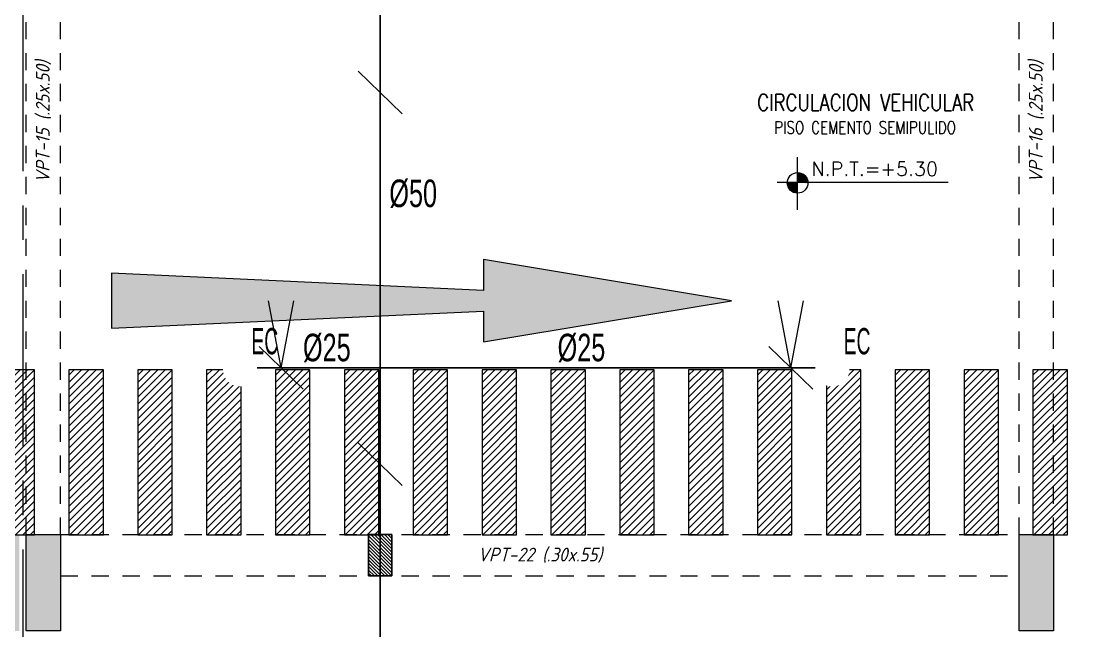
# Model space of a CAD drawing. Header units: millimetres. Extents: x 2085 to 2829, y 1352 to 1631.
# Drawn here: x 2156.79 to 2164.44, y 1447.39 to 1451.82 of the extents above; entities that cross this region are included whole.
import ezdxf
from ezdxf.enums import TextEntityAlignment as Align

# ---------------------------------------------------------------- set-up
doc = ezdxf.new("R2010")
doc.units = ezdxf.units.MM
doc.set_wipeout_variables(frame=1)
for name, pattern in [('CENTER', [2, 1.25, -0.25, 0.25, -0.25]), ('DASHED2', [0.375, 0.25, -0.125]), ('HIDDEN', [0.375, 0.25, -0.125]), ('HIDDEN2', [0.1875, 0.125, -0.0625])]:
    doc.linetypes.add(name, pattern=pattern)
doc.layers.get('0').update_dxf_attribs({"color": 251, "lineweight": 9})
for name, color, linetype, lineweight in [('000 SOS 911 - ACCESORIOS ACI', 3, 'Continuous', 20), ('000 SOS 911 ACCESORIOS', 3, 'Continuous', 20), ('000 SOS 911 ROCIADORES', 5, 'Continuous', 25), ('000 SOS 911 TEXTOS ACI', 7, 'Continuous', 9), ('000 SOS 911 TUB. ENTERRADA  ACI', 5, 'DASHED2', 25), ('000 SOS 911 TUBERIA ACI', 3, 'Continuous', 25), ('A-ESTRUCTURA-HATCH', 251, 'Continuous', 13), ('A-ESTRUCTURA-PLACAS', 251, 'Continuous', 13), ('A-ESTRUCTURA-VIGAS', 251, 'HIDDEN2', 13), ('A-MUROS', 251, 'Continuous', 9), ('A-NIVELES-NPT', 251, 'Continuous', 9), ('A-TEXTO-ACABADO PISO', 251, 'Continuous', 13), ('A-TEXTO-AMBIENTES', 251, 'Continuous', 9), ('CIRCULACION PEATONAL', 251, 'Continuous', 13)]:
    doc.layers.add(name, color=color, linetype=linetype, lineweight=lineweight)
doc.layers.add('A-ETAPAS', color=251, linetype='Continuous', lineweight=9, plot=False)
doc.layers.add('A_50_Vigas Chata', color=251, linetype='HIDDEN', lineweight=13, plot=False)
doc.styles.add('APPIA -TEXTOS-GENERALES', font='isocp.shx', dxfattribs={"oblique": 15})
doc.styles.add('PIPE', font='ARIALN.TTF', dxfattribs={"width": 0.8})
doc.styles.add('R80', font='romans.shx', dxfattribs={"width": 0.8, "oblique": 15, "height": 0.1})
doc.styles.add('ROMANS', font='romans.shx', dxfattribs={"width": 0.8})

# ---------------------------------------------------------------- blocks, each defined once
blk = doc.blocks.new('002')
at = {"layer": '000 SOS 911 ROCIADORES', "color": 5, "style": 'PIPE', "width": 0.641273}
blk.add_text('EC', height=0.14693, dxfattribs=at).set_placement((2884.5692, 1470.2615, 0), (2884.7191, 1470.2615, 0), align=Align.FIT)
blk.add_wipeout([(2884.6014, 1470.1768), (2884.6013, 1470.178), (2884.6013, 1470.1792), (2884.6013, 1470.1804), (2884.6012, 1470.1816), (2884.6012, 1470.1828), (2884.6011, 1470.184), (2884.601, 1470.1852), (2884.6009, 1470.1864), (2884.6007, 1470.1876), (2884.6006, 1470.1888), (2884.6004, 1470.19), (2884.6003, 1470.1911), (2884.6001, 1470.1923), (2884.5999, 1470.1935), (2884.5997, 1470.1947), (2884.5994, 1470.1959), (2884.5992, 1470.197), (2884.5989, 1470.1982), (2884.5987, 1470.1994), (2884.5984, 1470.2005), (2884.5981, 1470.2017), (2884.5977, 1470.2028), (2884.5974, 1470.204), (2884.5971, 1470.2051), (2884.5967, 1470.2063), (2884.5963, 1470.2074), (2884.5959, 1470.2085), (2884.5955, 1470.2097), (2884.5951, 1470.2108), (2884.5947, 1470.2119), (2884.5942, 1470.213), (2884.5938, 1470.2141), (2884.5933, 1470.2152), (2884.5928, 1470.2163), (2884.5923, 1470.2174), (2884.5918, 1470.2185), (2884.5912, 1470.2195), (2884.5907, 1470.2206), (2884.5901, 1470.2217), (2884.5896, 1470.2227), (2884.589, 1470.2238), (2884.5884, 1470.2248), (2884.5878, 1470.2258), (2884.5872, 1470.2269), (2884.5865, 1470.2279), (2884.5859, 1470.2289), (2884.5852, 1470.2299), (2884.5845, 1470.2309), (2884.5839, 1470.2318), (2884.5832, 1470.2328), (2884.5825, 1470.2338), (2884.5817, 1470.2347), (2884.581, 1470.2357), (2884.5803, 1470.2366), (2884.5795, 1470.2375), (2884.5787, 1470.2385), (2884.5779, 1470.2394), (2884.5772, 1470.2403), (2884.5764, 1470.2412), (2884.5755, 1470.242), (2884.5747, 1470.2429), (2884.5739, 1470.2438), (2884.573, 1470.2446), (2884.5722, 1470.2454), (2884.5713, 1470.2463), (2884.5704, 1470.2471), (2884.5695, 1470.2479), (2884.5686, 1470.2487), (2884.5677, 1470.2495), (2884.5668, 1470.2502), (2884.5659, 1470.251), (2884.565, 1470.2517), (2884.564, 1470.2525), (2884.5631, 1470.2532), (2884.5621, 1470.2539), (2884.5611, 1470.2546), (2884.5601, 1470.2553), (2884.5591, 1470.2559), (2884.5581, 1470.2566), (2884.5571, 1470.2573), (2884.5561, 1470.2579), (2884.5551, 1470.2585), (2884.5541, 1470.2591), (2884.553, 1470.2597), (2884.552, 1470.2603), (2884.5509, 1470.2609), (2884.5499, 1470.2614), (2884.5488, 1470.262), (2884.5477, 1470.2625), (2884.5467, 1470.263), (2884.5456, 1470.2635), (2884.5445, 1470.264), (2884.5434, 1470.2645), (2884.5423, 1470.2649), (2884.5412, 1470.2654), (2884.5401, 1470.2658), (2884.5389, 1470.2662), (2884.5378, 1470.2667), (2884.5367, 1470.267), (2884.5355, 1470.2674), (2884.5344, 1470.2678), (2884.5333, 1470.2681), (2884.5321, 1470.2685), (2884.5309, 1470.2688), (2884.5298, 1470.2691), (2884.5286, 1470.2694), (2884.5275, 1470.2697), (2884.5263, 1470.2699), (2884.5251, 1470.2702), (2884.524, 1470.2704), (2884.5228, 1470.2706), (2884.5216, 1470.2708), (2884.5204, 1470.271), (2884.5192, 1470.2712), (2884.518, 1470.2713), (2884.5169, 1470.2715), (2884.5157, 1470.2716), (2884.5145, 1470.2717), (2884.5133, 1470.2718), (2884.5121, 1470.2719), (2884.5109, 1470.272), (2884.5097, 1470.272), (2884.5085, 1470.2721), (2884.5073, 1470.2721), (2884.5061, 1470.2721), (2884.5049, 1470.2721), (2884.5037, 1470.2721), (2884.5025, 1470.272), (2884.5013, 1470.272), (2884.5001, 1470.2719), (2884.4989, 1470.2718), (2884.4977, 1470.2717), (2884.4965, 1470.2716), (2884.4954, 1470.2715), (2884.4942, 1470.2713), (2884.493, 1470.2712), (2884.4918, 1470.271), (2884.4906, 1470.2708), (2884.4894, 1470.2706), (2884.4883, 1470.2704), (2884.4871, 1470.2702), (2884.4859, 1470.2699), (2884.4847, 1470.2697), (2884.4836, 1470.2694), (2884.4824, 1470.2691), (2884.4813, 1470.2688), (2884.4801, 1470.2685), (2884.479, 1470.2681), (2884.4778, 1470.2678), (2884.4767, 1470.2674), (2884.4755, 1470.267), (2884.4744, 1470.2667), (2884.4733, 1470.2662), (2884.4722, 1470.2658), (2884.471, 1470.2654), (2884.4699, 1470.2649), (2884.4688, 1470.2645), (2884.4677, 1470.264), (2884.4666, 1470.2635), (2884.4655, 1470.263), (2884.4645, 1470.2625), (2884.4634, 1470.262), (2884.4623, 1470.2614), (2884.4613, 1470.2609), (2884.4602, 1470.2603), (2884.4592, 1470.2597), (2884.4581, 1470.2591), (2884.4571, 1470.2585), (2884.4561, 1470.2579), (2884.4551, 1470.2573), (2884.4541, 1470.2566), (2884.4531, 1470.2559), (2884.4521, 1470.2553), (2884.4511, 1470.2546), (2884.4501, 1470.2539), (2884.4492, 1470.2532), (2884.4482, 1470.2525), (2884.4473, 1470.2517), (2884.4463, 1470.251), (2884.4454, 1470.2502), (2884.4445, 1470.2495), (2884.4436, 1470.2487), (2884.4427, 1470.2479), (2884.4418, 1470.2471), (2884.4409, 1470.2463), (2884.44, 1470.2454), (2884.4392, 1470.2446), (2884.4383, 1470.2438), (2884.4375, 1470.2429), (2884.4367, 1470.242), (2884.4359, 1470.2412), (2884.4351, 1470.2403), (2884.4343, 1470.2394), (2884.4335, 1470.2385), (2884.4327, 1470.2375), (2884.432, 1470.2366), (2884.4312, 1470.2357), (2884.4305, 1470.2347), (2884.4298, 1470.2338), (2884.429, 1470.2328), (2884.4283, 1470.2318), (2884.4277, 1470.2309), (2884.427, 1470.2299), (2884.4263, 1470.2289), (2884.4257, 1470.2279), (2884.425, 1470.2269), (2884.4244, 1470.2258), (2884.4238, 1470.2248), (2884.4232, 1470.2238), (2884.4226, 1470.2227), (2884.4221, 1470.2217), (2884.4215, 1470.2206), (2884.421, 1470.2195), (2884.4204, 1470.2185), (2884.4199, 1470.2174), (2884.4194, 1470.2163), (2884.4189, 1470.2152), (2884.4185, 1470.2141), (2884.418, 1470.213), (2884.4175, 1470.2119), (2884.4171, 1470.2108), (2884.4167, 1470.2097), (2884.4163, 1470.2085), (2884.4159, 1470.2074), (2884.4155, 1470.2063), (2884.4152, 1470.2051), (2884.4148, 1470.204), (2884.4145, 1470.2028), (2884.4142, 1470.2017), (2884.4138, 1470.2005), (2884.4136, 1470.1994), (2884.4133, 1470.1982), (2884.413, 1470.197), (2884.4128, 1470.1959), (2884.4125, 1470.1947), (2884.4123, 1470.1935), (2884.4121, 1470.1923), (2884.4119, 1470.1911), (2884.4118, 1470.19), (2884.4116, 1470.1888), (2884.4115, 1470.1876), (2884.4113, 1470.1864), (2884.4112, 1470.1852), (2884.4111, 1470.184), (2884.411, 1470.1828), (2884.411, 1470.1816), (2884.4109, 1470.1804), (2884.4109, 1470.1792), (2884.4109, 1470.178), (2884.4109, 1470.1768), (2884.4109, 1470.1756), (2884.4109, 1470.1744), (2884.4109, 1470.1732), (2884.411, 1470.172), (2884.411, 1470.1709), (2884.4111, 1470.1697), (2884.4112, 1470.1685), (2884.4113, 1470.1673), (2884.4115, 1470.1661), (2884.4116, 1470.1649), (2884.4118, 1470.1637), (2884.4119, 1470.1625), (2884.4121, 1470.1613), (2884.4123, 1470.1602), (2884.4125, 1470.159), (2884.4128, 1470.1578), (2884.413, 1470.1566), (2884.4133, 1470.1555), (2884.4136, 1470.1543), (2884.4138, 1470.1531), (2884.4142, 1470.152), (2884.4145, 1470.1508), (2884.4148, 1470.1497), (2884.4152, 1470.1485), (2884.4155, 1470.1474), (2884.4159, 1470.1463), (2884.4163, 1470.1451), (2884.4167, 1470.144), (2884.4171, 1470.1429), (2884.4175, 1470.1418), (2884.418, 1470.1407), (2884.4185, 1470.1396), (2884.4189, 1470.1385), (2884.4194, 1470.1374), (2884.4199, 1470.1363), (2884.4204, 1470.1352), (2884.421, 1470.1341), (2884.4215, 1470.1331), (2884.4221, 1470.132), (2884.4226, 1470.1309), (2884.4232, 1470.1299), (2884.4238, 1470.1289), (2884.4244, 1470.1278), (2884.425, 1470.1268), (2884.4257, 1470.1258), (2884.4263, 1470.1248), (2884.427, 1470.1238), (2884.4277, 1470.1228), (2884.4283, 1470.1218), (2884.429, 1470.1208), (2884.4298, 1470.1199), (2884.4305, 1470.1189), (2884.4312, 1470.118), (2884.432, 1470.117), (2884.4327, 1470.1161), (2884.4335, 1470.1152), (2884.4343, 1470.1143), (2884.4351, 1470.1134), (2884.4359, 1470.1125), (2884.4367, 1470.1116), (2884.4375, 1470.1108), (2884.4383, 1470.1099), (2884.4392, 1470.1091), (2884.44, 1470.1082), (2884.4409, 1470.1074), (2884.4418, 1470.1066), (2884.4427, 1470.1058), (2884.4436, 1470.105), (2884.4445, 1470.1042), (2884.4454, 1470.1034), (2884.4463, 1470.1027), (2884.4473, 1470.1019), (2884.4482, 1470.1012), (2884.4492, 1470.1005), (2884.4501, 1470.0998), (2884.4511, 1470.0991), (2884.4521, 1470.0984), (2884.4531, 1470.0977), (2884.4541, 1470.0971), (2884.4551, 1470.0964), (2884.4561, 1470.0958), (2884.4571, 1470.0952), (2884.4581, 1470.0945), (2884.4592, 1470.0939), (2884.4602, 1470.0934), (2884.4613, 1470.0928), (2884.4623, 1470.0922), (2884.4634, 1470.0917), (2884.4645, 1470.0912), (2884.4655, 1470.0906), (2884.4666, 1470.0901), (2884.4677, 1470.0897), (2884.4688, 1470.0892), (2884.4699, 1470.0887), (2884.471, 1470.0883), (2884.4722, 1470.0878), (2884.4733, 1470.0874), (2884.4744, 1470.087), (2884.4755, 1470.0866), (2884.4767, 1470.0862), (2884.4778, 1470.0859), (2884.479, 1470.0855), (2884.4801, 1470.0852), (2884.4813, 1470.0849), (2884.4824, 1470.0846), (2884.4836, 1470.0843), (2884.4847, 1470.084), (2884.4859, 1470.0837), (2884.4871, 1470.0835), (2884.4883, 1470.0833), (2884.4894, 1470.0831), (2884.4906, 1470.0829), (2884.4918, 1470.0827), (2884.493, 1470.0825), (2884.4942, 1470.0823), (2884.4954, 1470.0822), (2884.4965, 1470.0821), (2884.4977, 1470.082), (2884.4989, 1470.0819), (2884.5001, 1470.0818), (2884.5013, 1470.0817), (2884.5025, 1470.0817), (2884.5037, 1470.0816), (2884.5049, 1470.0816), (2884.5061, 1470.0816), (2884.5073, 1470.0816), (2884.5085, 1470.0816), (2884.5097, 1470.0817), (2884.5109, 1470.0817), (2884.5121, 1470.0818), (2884.5133, 1470.0819), (2884.5145, 1470.082), (2884.5157, 1470.0821), (2884.5169, 1470.0822), (2884.518, 1470.0823), (2884.5192, 1470.0825), (2884.5204, 1470.0827), (2884.5216, 1470.0829), (2884.5228, 1470.0831), (2884.524, 1470.0833), (2884.5251, 1470.0835), (2884.5263, 1470.0837), (2884.5275, 1470.084), (2884.5286, 1470.0843), (2884.5298, 1470.0846), (2884.5309, 1470.0849), (2884.5321, 1470.0852), (2884.5333, 1470.0855), (2884.5344, 1470.0859), (2884.5355, 1470.0862), (2884.5367, 1470.0866), (2884.5378, 1470.087), (2884.5389, 1470.0874), (2884.5401, 1470.0878), (2884.5412, 1470.0883), (2884.5423, 1470.0887), (2884.5434, 1470.0892), (2884.5445, 1470.0897), (2884.5456, 1470.0901), (2884.5467, 1470.0906), (2884.5477, 1470.0912), (2884.5488, 1470.0917), (2884.5499, 1470.0922), (2884.5509, 1470.0928), (2884.552, 1470.0934), (2884.553, 1470.0939), (2884.5541, 1470.0945), (2884.5551, 1470.0952), (2884.5561, 1470.0958), (2884.5571, 1470.0964), (2884.5581, 1470.0971), (2884.5591, 1470.0977), (2884.5601, 1470.0984), (2884.5611, 1470.0991), (2884.5621, 1470.0998), (2884.5631, 1470.1005), (2884.564, 1470.1012), (2884.565, 1470.1019), (2884.5659, 1470.1027), (2884.5668, 1470.1034), (2884.5677, 1470.1042), (2884.5686, 1470.105), (2884.5695, 1470.1058), (2884.5704, 1470.1066), (2884.5713, 1470.1074), (2884.5722, 1470.1082), (2884.573, 1470.1091), (2884.5739, 1470.1099), (2884.5747, 1470.1108), (2884.5755, 1470.1116), (2884.5764, 1470.1125), (2884.5772, 1470.1134), (2884.5779, 1470.1143), (2884.5787, 1470.1152), (2884.5795, 1470.1161), (2884.5803, 1470.117), (2884.581, 1470.118), (2884.5817, 1470.1189), (2884.5825, 1470.1199), (2884.5832, 1470.1208), (2884.5839, 1470.1218), (2884.5845, 1470.1228), (2884.5852, 1470.1238), (2884.5859, 1470.1248), (2884.5865, 1470.1258), (2884.5872, 1470.1268), (2884.5878, 1470.1278), (2884.5884, 1470.1289), (2884.589, 1470.1299), (2884.5896, 1470.1309), (2884.5901, 1470.132), (2884.5907, 1470.1331), (2884.5912, 1470.1341), (2884.5918, 1470.1352), (2884.5923, 1470.1363), (2884.5928, 1470.1374), (2884.5933, 1470.1385), (2884.5938, 1470.1396), (2884.5942, 1470.1407), (2884.5947, 1470.1418), (2884.5951, 1470.1429), (2884.5955, 1470.144), (2884.5959, 1470.1451), (2884.5963, 1470.1463), (2884.5967, 1470.1474), (2884.5971, 1470.1485), (2884.5974, 1470.1497), (2884.5977, 1470.1508), (2884.5981, 1470.152), (2884.5984, 1470.1531), (2884.5987, 1470.1543), (2884.5989, 1470.1555), (2884.5992, 1470.1566), (2884.5994, 1470.1578), (2884.5997, 1470.159), (2884.5999, 1470.1602), (2884.6001, 1470.1613), (2884.6003, 1470.1625), (2884.6004, 1470.1637), (2884.6006, 1470.1649), (2884.6007, 1470.1661), (2884.6009, 1470.1673), (2884.601, 1470.1685), (2884.6011, 1470.1697), (2884.6012, 1470.1709), (2884.6012, 1470.172), (2884.6013, 1470.1732), (2884.6013, 1470.1744), (2884.6013, 1470.1756)]).translate(0, 0, 0).dxf.layer = '000 SOS 911 ROCIADORES'
blk = doc.blocks.new('003')
at = {"layer": '000 SOS 911 ROCIADORES', "xscale": 1.3, "yscale": 1.3, "zscale": 1.3}
blk.add_blockref('002', (-841.8386, -416.7664, 0), dxfattribs=at)
blk = doc.blocks.new('PASE EN VIGA')
at = {"layer": '000 SOS 911 TUB. ENTERRADA  ACI'}
h = blk.add_hatch(dxfattribs=at)
h.set_pattern_fill('ANSI31', color=6, scale=0.0046)
h.paths.add_polyline_path([(2188.7825, 1180.5702), (2188.7825, 1180.7102), (2188.5325, 1180.7102), (2188.5325, 1180.5702)])
at = {"layer": '000 SOS 911 TUB. ENTERRADA  ACI', "color": 6, "linetype": 'ByBlock'}
blk.add_lwpolyline([(2188.5325, 1180.5702), (2188.7825, 1180.5702), (2188.7825, 1180.7102), (2188.5325, 1180.7102)], close=True, dxfattribs=at)
blk = doc.blocks.new('007')
at = {"layer": '000 SOS 911 - ACCESORIOS ACI'}
for q in [(26830.8377, -4054.7652, 0), (26831.0221, -4054.7652, 0)]:
    blk.add_line((26830.9299, -4055.2525, 0), q, dxfattribs=at)
blk = doc.blocks.new('EST P2')
at = {"layer": 'A-ESTRUCTURA-HATCH'}
h = blk.add_hatch(color=256, dxfattribs=at)
h.dxf.hatch_style = 1
h.paths.add_polyline_path([(-3.56, -6.15), (-3.31, -6.15), (-3.31, -6.85), (-3.56, -6.85)])
h.paths.add_polyline_path([(-3.56, 0.55), (-3.31, 0.55), (-3.31, -0.15), (-3.56, -0.15)])
h.paths.add_polyline_path([(-3.86, -6.15), (-3.61, -6.15), (-3.61, -6.85), (-3.86, -6.85)])
h.paths.add_polyline_path([(-3.86, 0.55), (-3.61, 0.55), (-3.61, -0.15), (-3.86, -0.15)])
h.paths.add_polyline_path([(-11.07, -6.15), (-10.82, -6.15), (-10.82, -6.85), (-11.07, -6.85)])
h.paths.add_polyline_path([(-11.07, 0.55), (-10.82, 0.55), (-10.82, -0.15), (-11.07, -0.15)])
h.paths.add_polyline_path([(-18.28, -6.15), (-18.03, -6.15), (-18.03, -6.85), (-18.28, -6.85)])
h.paths.add_polyline_path([(-18.28, 0.55), (-18.03, 0.55), (-18.03, -0.15), (-18.28, -0.15)])
h.paths.add_polyline_path([(-25.49, -6.15), (-25.24, -6.15), (-25.24, -6.85), (-25.49, -6.85)])
h.paths.add_polyline_path([(-25.49, 0.55), (-25.24, 0.55), (-25.24, -0.15), (-25.49, -0.15)])
h.paths.add_polyline_path([(-32.7, -6.15), (-32.45, -6.15), (-32.45, -6.85), (-32.7, -6.85)])
h.paths.add_polyline_path([(-32.7, 0.55), (-32.45, 0.55), (-32.45, -0.15), (-32.7, -0.15)])
h.paths.add_polyline_path([(-39.91, -6.15), (-39.66, -6.15), (-39.66, -6.85), (-39.91, -6.85)])
h.paths.add_polyline_path([(-39.91, 0.55), (-39.66, 0.55), (-39.66, -0.15), (-39.91, -0.15)])
h.paths.add_polyline_path([(3.65, -6.15), (3.9, -6.15), (3.9, -6.85), (3.65, -6.85)])
h.paths.add_polyline_path([(3.6264, 0.55), (3.9, 0.55), (3.9, -0.15), (3.6264, -0.15)])
h.paths.add_polyline_path([(42.79, -6.15), (43.04, -6.15), (43.04, -6.85), (42.79, -6.85)])
h.paths.add_polyline_path([(42.79, 0.55), (43.04, 0.55), (43.04, -0.15), (42.79, -0.15)])
h.paths.add_polyline_path([(35.58, -6.15), (35.83, -6.15), (35.83, -6.85), (35.58, -6.85)])
h.paths.add_polyline_path([(35.58, 0.55), (35.83, 0.55), (35.83, -0.15), (35.58, -0.15)])
h.paths.add_polyline_path([(35.28, -6.15), (35.53, -6.15), (35.53, -6.85), (35.28, -6.85)])
h.paths.add_polyline_path([(35.28, 0.55), (35.53, 0.55), (35.53, -0.15), (35.28, -0.15)])
h.paths.add_polyline_path([(30.28, -6.15), (30.53, -6.15), (30.53, -6.85), (30.28, -6.85)])
h.paths.add_polyline_path([(30.28, 0.55), (30.53, 0.55), (30.53, -0.15), (30.28, -0.15)])
h.paths.add_polyline_path([(23.07, -6.15), (23.32, -6.15), (23.32, -6.85), (23.07, -6.85)])
h.paths.add_polyline_path([(23.07, 0.55), (23.32, 0.55), (23.32, -0.15), (23.07, -0.15)])
h.paths.add_polyline_path([(18.07, -6.15), (18.32, -6.15), (18.32, -6.85), (18.07, -6.85)])
h.paths.add_polyline_path([(18.07, 0.55), (18.32, 0.55), (18.32, -0.15), (18.07, -0.15)])
h.paths.add_polyline_path([(10.86, -6.15), (11.11, -6.15), (11.11, -6.85), (10.86, -6.85)])
h.paths.add_polyline_path([(10.86, 0.55), (11.11, 0.55), (11.11, -0.15), (10.86, -0.15)])
h.paths.add_polyline_path([(71.63, -6.15), (71.88, -6.15), (71.88, -6.85), (71.63, -6.85)])
h.paths.add_polyline_path([(64.42, -6.15), (64.67, -6.15), (64.67, -6.85), (64.42, -6.85)])
h.paths.add_polyline_path([(57.21, -6.15), (57.46, -6.15), (57.46, -6.85), (57.21, -6.85)])
h.paths.add_polyline_path([(50, -6.15), (50.25, -6.15), (50.25, -6.85), (50, -6.85)])
at = {"layer": 'A-ESTRUCTURA-PLACAS'}
for points in [[(-3.56, -6.15), (-3.31, -6.15), (-3.31, -6.85), (-3.56, -6.85)], [(3.65, -6.15), (3.9, -6.15), (3.9, -6.85), (3.65, -6.85)]]:
    blk.add_lwpolyline(points, close=True, dxfattribs=at)
at = {"layer": 'A-ESTRUCTURA-VIGAS'}
for points in [[(-3.56, -6.15), (-3.56, -0.15)], [(-3.31, -6.15), (-3.31, -0.15)], [(3.65, -6.15), (3.65, -0.15)], [(3.9, -6.15), (3.9, -0.15)], [(-3.31, -6.15), (3.65, -6.15)], [(-3.31, -6.45), (3.65, -6.45)]]:
    blk.add_lwpolyline(points, dxfattribs=at)
at = {"layer": 'A_50_Vigas Chata', "char_height": 0.1, "attachment_point": 5, "rotation": 90, "style": 'APPIA -TEXTOS-GENERALES'}
for s, insert in [('VPT-15 (.25x.50)', (-3.435, -3.1498)), ('VPT-16 (.25x.50)', (3.775, -3.1498))]:
    blk.add_mtext(s, dxfattribs=dict(at, insert=insert))
at = {"layer": 'A_50_Vigas Chata', "insert": (0.17, -6.2998), "char_height": 0.1, "attachment_point": 5, "style": 'APPIA -TEXTOS-GENERALES'}
blk.add_mtext('VPT-22 (.30x.55)', dxfattribs=at)
blk = doc.blocks.new('*U112')
at = {"layer": 'CIRCULACION PEATONAL'}
h = blk.add_hatch(dxfattribs=at)
h.set_pattern_fill('ANSI31', color=256, scale=0.3)
h.set_pattern_definition([(45, (66.250368, 0), (-0.0265165, 0.0265165), [])])
h.paths.add_polyline_path([(66.5474, 0.2275), (66.2974, 0.2275), (66.2974, -0.9725), (66.5474, -0.9725)])
h = blk.add_hatch(dxfattribs=at)
h.set_pattern_fill('ANSI31', color=256, scale=0.3)
h.set_pattern_definition([(45, (66.750368, 0), (-0.0265165, 0.0265165), [])])
h.paths.add_polyline_path([(67.0474, 0.2275), (66.7974, 0.2275), (66.7974, -0.9725), (67.0474, -0.9725)])
h = blk.add_hatch(dxfattribs=at)
h.set_pattern_fill('ANSI31', color=256, scale=0.3)
h.set_pattern_definition([(45, (67.250368, 0), (-0.0265165, 0.0265165), [])])
h.paths.add_polyline_path([(67.5474, 0.2275), (67.2974, 0.2275), (67.2974, -0.9725), (67.5474, -0.9725)])
h = blk.add_hatch(dxfattribs=at)
h.set_pattern_fill('ANSI31', color=256, scale=0.3)
h.set_pattern_definition([(45, (67.750368, 0), (-0.0265165, 0.0265165), [])])
h.paths.add_polyline_path([(68.0474, 0.2275), (67.7974, 0.2275), (67.7974, -0.9725), (68.0474, -0.9725)])
h = blk.add_hatch(dxfattribs=at)
h.set_pattern_fill('ANSI31', color=256, scale=0.3)
h.set_pattern_definition([(45, (68.250368, 0), (-0.0265165, 0.0265165), [])])
h.paths.add_polyline_path([(68.5474, 0.2275), (68.2974, 0.2275), (68.2974, -0.9725), (68.5474, -0.9725)])
h = blk.add_hatch(dxfattribs=at)
h.set_pattern_fill('ANSI31', color=256, scale=0.3)
h.set_pattern_definition([(45, (68.750368, 0), (-0.0265165, 0.0265165), [])])
h.paths.add_polyline_path([(69.0474, 0.2275), (68.7974, 0.2275), (68.7974, -0.9725), (69.0474, -0.9725)])
h = blk.add_hatch(dxfattribs=at)
h.set_pattern_fill('ANSI31', color=256, scale=0.3)
h.set_pattern_definition([(45, (69.250368, 0), (-0.0265165, 0.0265165), [])])
h.paths.add_polyline_path([(69.5474, 0.2275), (69.2974, 0.2275), (69.2974, -0.9725), (69.5474, -0.9725)])
h = blk.add_hatch(dxfattribs=at)
h.set_pattern_fill('ANSI31', color=256, scale=0.3)
h.set_pattern_definition([(45, (69.750368, 0), (-0.0265165, 0.0265165), [])])
h.paths.add_polyline_path([(70.0474, 0.2275), (69.7974, 0.2275), (69.7974, -0.9725), (70.0474, -0.9725)])
h = blk.add_hatch(dxfattribs=at)
h.set_pattern_fill('ANSI31', color=256, scale=0.3)
h.set_pattern_definition([(45, (70.250368, 0), (-0.0265165, 0.0265165), [])])
h.paths.add_polyline_path([(70.5474, 0.2275), (70.2974, 0.2275), (70.2974, -0.9725), (70.5474, -0.9725)])
h = blk.add_hatch(dxfattribs=at)
h.set_pattern_fill('ANSI31', color=256, scale=0.3)
h.set_pattern_definition([(45, (70.750368, 0), (-0.0265165, 0.0265165), [])])
h.paths.add_polyline_path([(71.0474, 0.2275), (70.7974, 0.2275), (70.7974, -0.9725), (71.0474, -0.9725)])
h = blk.add_hatch(dxfattribs=at)
h.set_pattern_fill('ANSI31', color=256, scale=0.3)
h.set_pattern_definition([(45, (71.250368, 0), (-0.0265165, 0.0265165), [])])
h.paths.add_polyline_path([(71.5474, 0.2275), (71.2974, 0.2275), (71.2974, -0.9725), (71.5474, -0.9725)])
h = blk.add_hatch(dxfattribs=at)
h.set_pattern_fill('ANSI31', color=256, scale=0.3)
h.set_pattern_definition([(45, (71.750368, 0), (-0.0265165, 0.0265165), [])])
h.paths.add_polyline_path([(72.0474, 0.2275), (71.7974, 0.2275), (71.7974, -0.9725), (72.0474, -0.9725)])
h = blk.add_hatch(dxfattribs=at)
h.set_pattern_fill('ANSI31', color=256, scale=0.3)
h.set_pattern_definition([(45, (72.250368, 0), (-0.0265165, 0.0265165), [])])
h.paths.add_polyline_path([(72.5474, 0.2275), (72.2974, 0.2275), (72.2974, -0.9725), (72.5474, -0.9725)])
h = blk.add_hatch(dxfattribs=at)
h.set_pattern_fill('ANSI31', color=256, scale=0.3)
h.set_pattern_definition([(45, (72.750368, 0), (-0.0265165, 0.0265165), [])])
h.paths.add_polyline_path([(73.0474, 0.2275), (72.7974, 0.2275), (72.7974, -0.9725), (73.0474, -0.9725)])
h = blk.add_hatch(dxfattribs=at)
h.set_pattern_fill('ANSI31', color=256, scale=0.3)
h.set_pattern_definition([(45, (73.250368, 0), (-0.0265165, 0.0265165), [])])
h.paths.add_polyline_path([(73.5474, 0.2275), (73.2974, 0.2275), (73.2974, -0.9725), (73.5474, -0.9725)])
h = blk.add_hatch(dxfattribs=at)
h.set_pattern_fill('ANSI31', color=256, scale=0.3)
h.set_pattern_definition([(45, (73.750368, 0), (-0.0265165, 0.0265165), [])])
h.paths.add_polyline_path([(74.0474, 0.2275), (73.7974, 0.2275), (73.7974, -0.9725), (74.0474, -0.9725)])
for points in [[(66.2974, -0.9725), (66.5474, -0.9725), (66.5474, 0.2275), (66.2974, 0.2275)], [(66.7974, -0.9725), (67.0474, -0.9725), (67.0474, 0.2275), (66.7974, 0.2275)], [(67.2974, -0.9725), (67.5474, -0.9725), (67.5474, 0.2275), (67.2974, 0.2275)], [(67.7974, -0.9725), (68.0474, -0.9725), (68.0474, 0.2275), (67.7974, 0.2275)], [(68.2974, -0.9725), (68.5474, -0.9725), (68.5474, 0.2275), (68.2974, 0.2275)], [(68.7974, -0.9725), (69.0474, -0.9725), (69.0474, 0.2275), (68.7974, 0.2275)], [(69.2974, -0.9725), (69.5474, -0.9725), (69.5474, 0.2275), (69.2974, 0.2275)], [(69.7974, -0.9725), (70.0474, -0.9725), (70.0474, 0.2275), (69.7974, 0.2275)], [(70.2974, -0.9725), (70.5474, -0.9725), (70.5474, 0.2275), (70.2974, 0.2275)], [(70.7974, -0.9725), (71.0474, -0.9725), (71.0474, 0.2275), (70.7974, 0.2275)], [(71.2974, -0.9725), (71.5474, -0.9725), (71.5474, 0.2275), (71.2974, 0.2275)], [(71.7974, -0.9725), (72.0474, -0.9725), (72.0474, 0.2275), (71.7974, 0.2275)], [(72.2974, -0.9725), (72.5474, -0.9725), (72.5474, 0.2275), (72.2974, 0.2275)], [(72.7974, -0.9725), (73.0474, -0.9725), (73.0474, 0.2275), (72.7974, 0.2275)], [(73.2974, -0.9725), (73.5474, -0.9725), (73.5474, 0.2275), (73.2974, 0.2275)], [(73.7974, -0.9725), (74.0474, -0.9725), (74.0474, 0.2275), (73.7974, 0.2275)]]:
    blk.add_lwpolyline(points, close=True, dxfattribs=at)
blk = doc.blocks.new('PO_GUARDIA CIVIL ESQ FAISANES_PLANTAS_Sotanos_REVA_2022.01.24 - copia$0$XREF_SOTANOS - ETAPA 1-2020.06.26$0$frr')
at = {"transparency": 33554687}
blk.add_hatch(color=8, dxfattribs=at).paths.add_polyline_path([(0.0018, -0.0107), (-0.0018, -0.0107), (-0.3, -1.8), (-0.075, -1.8), (-0.2, -4.5), (0.2, -4.5), (0.075, -1.8), (0.3, -1.8)])
at = {"color": 7}
blk.add_lwpolyline([(-0.2, -4.5), (0.2, -4.5), (0.075, -1.8), (0.3, -1.8), (0, 0), (-0.3, -1.8), (-0.075, -1.8)], close=True, dxfattribs=at)
blk = doc.blocks.new('SIM NIVEL PLANTA')
at = {"linetype": 'Continuous'}
h = blk.add_hatch(dxfattribs=at)
h.set_pattern_fill('_USER', color=256, scale=0.099996, angle=45, style=0, pattern_type=0)
h.set_pattern_definition([(45, (35396.10581, 26516.4892), (-0.0707080889, 0.0707080889), [])])
h.paths.add_polyline_path([(-17.03, 0), (-15.53, 0, 0.409209), (-17.03, 1.47)])
h.paths.add_polyline_path([(-18.53, 0, 0.419236), (-17.03, -1.53), (-17.03, 0)])
for p, q in [((-17.03, -3.97), (-17.03, 3.72)), ((4.81, 0), (-20, 0))]:
    blk.add_line(p, q)
blk.add_circle((-17.03, -0.03), 1.5, dxfattribs=at)
at = {"style": 'R80'}
blk.add_attdef('N.P.T.+0.00', text='', height=2.03, dxfattribs=at).set_placement((-5.83, 2.01), align=Align.MIDDLE_CENTER)

msp = doc.modelspace()

# ---------------------------------------------------------------- linework, layer by layer
at = {"layer": '000 SOS 911 - ACCESORIOS ACI'}
for p, q in [((2159.5607, 1451.1449), (2159.2404, 1451.4558)), ((2158.842, 1449.1442), (2158.5217, 1449.4551)), ((2162.542, 1449.1442), (2162.2217, 1449.4551)), ((2159.5607, 1448.4449), (2159.2404, 1448.7558))]:
    msp.add_line(p, q, dxfattribs=at)
at = {"layer": '000 SOS 911 TUBERIA ACI'}
for points in [[(2159.4006, 1457.1496), (2159.4006, 1444.9996)], [(2162.6819, 1449.2996), (2158.3819, 1449.2996)]]:
    msp.add_lwpolyline(points, dxfattribs=at)
at = {"layer": 'A-ETAPAS', "linetype": 'CENTER'}
msp.add_line((2156.8052, 1463.9799), (2156.8052, 1441.8248), dxfattribs=at)
at = {"layer": 'A-ETAPAS', "color": 4, "linetype": 'CENTER'}
msp.add_line((2156.8056, 1463.9802), (2156.8056, 1441.8252), dxfattribs=at)
at = {"layer": 'A-MUROS'}
for points in [[(2156.8302, 1448.0875), (2157.0802, 1448.0875), (2157.0802, 1447.3875), (2156.8302, 1447.3875)], [(2164.0402, 1448.0875), (2164.2902, 1448.0875), (2164.2902, 1447.3875), (2164.0402, 1447.3875)]]:
    msp.add_lwpolyline(points, close=True, dxfattribs=at)

# ---------------------------------------------------------------- block references
msp.add_blockref('EST P2', (2160.3902, 1454.2375))
at = {"transparency": 33554483, "rotation": 270}
msp.add_blockref('PO_GUARDIA CIVIL ESQ FAISANES_PLANTAS_Sotanos_REVA_2022.01.24 - copia$0$XREF_SOTANOS - ETAPA 1-2020.06.26$0$frr', (2161.9502, 1449.7875), dxfattribs=at)
msp.add_blockref('PO_GUARDIA CIVIL ESQ FAISANES_PLANTAS_Sotanos_REVA_2022.01.24 - copia$0$XREF_SOTANOS - ETAPA 1-2020.06.26$0$frr', (2161.9502, 1449.7875), dxfattribs=at)
at = {"rotation": 180.0005141974605}
msp.add_blockref('*U112', (2230.6875, 1448.3142), dxfattribs=at)
at = {"layer": '000 SOS 911 ACCESORIOS'}
for p in [(-24672.248, 5504.5521, 0), (-24668.548, 5504.5521, 0)]:
    msp.add_blockref('007', p, dxfattribs=at)
at = {"layer": '000 SOS 911 TUB. ENTERRADA  ACI', "xscale": 1.200647668218153, "yscale": 1.200647668218153, "zscale": 1.200647668218153, "rotation": 90}
msp.add_blockref('PASE EN VIGA', (3576.9335, -1179.8686), dxfattribs=at)
at = {"layer": 'A-NIVELES-NPT', "xscale": 0.05, "yscale": 0.05, "zscale": 0.05}
msp.add_blockref('SIM NIVEL PLANTA', (2163.2828, 1450.6453), dxfattribs=at).add_auto_attribs({'N.P.T.+0.00': 'N.P.T.=+5.30'})

# ---------------------------------------------------------------- texts
at = {"layer": '000 SOS 911 TEXTOS ACI', "char_height": 0.2, "attachment_point": 1, "style": 'PIPE'}
for s, insert in [('%%C50', (2159.4668, 1450.6678, 0.0001)), ('%%C25', (2158.8398, 1449.5474, 0.0001)), ('%%C25', (2160.6884, 1449.5474, 0.0001))]:
    msp.add_mtext_dynamic_manual_height_columns(s, width=0.550995, gutter_width=1.9152, heights=[0.0124], dxfattribs=dict(at, insert=insert))
at = {"layer": 'A-TEXTO-ACABADO PISO', "insert": (2162.921, 1451.0908), "char_height": 0.09, "attachment_point": 2, "style": 'ROMANS'}
msp.add_mtext_dynamic_manual_height_columns('PISO CEMENTO SEMIPULIDO', width=1.586307, gutter_width=12.5, heights=[0], dxfattribs=at)
at = {"layer": 'A-TEXTO-AMBIENTES', "insert": (2162.9259, 1451.2281, 0), "char_height": 0.12, "width": 2.556211, "attachment_point": 5, "style": 'ROMANS'}
msp.add_mtext('CIRCULACION VEHICULAR', dxfattribs=at)

# ---------------------------------------------------------------- next in the draw order: block references
at = {"layer": '000 SOS 911 ROCIADORES'}
for p in [(-749.636, -45.1755), (-745.336, -45.1755)]:
    msp.add_blockref('003', p, dxfattribs=at)

doc.saveas('drawing.dxf')
